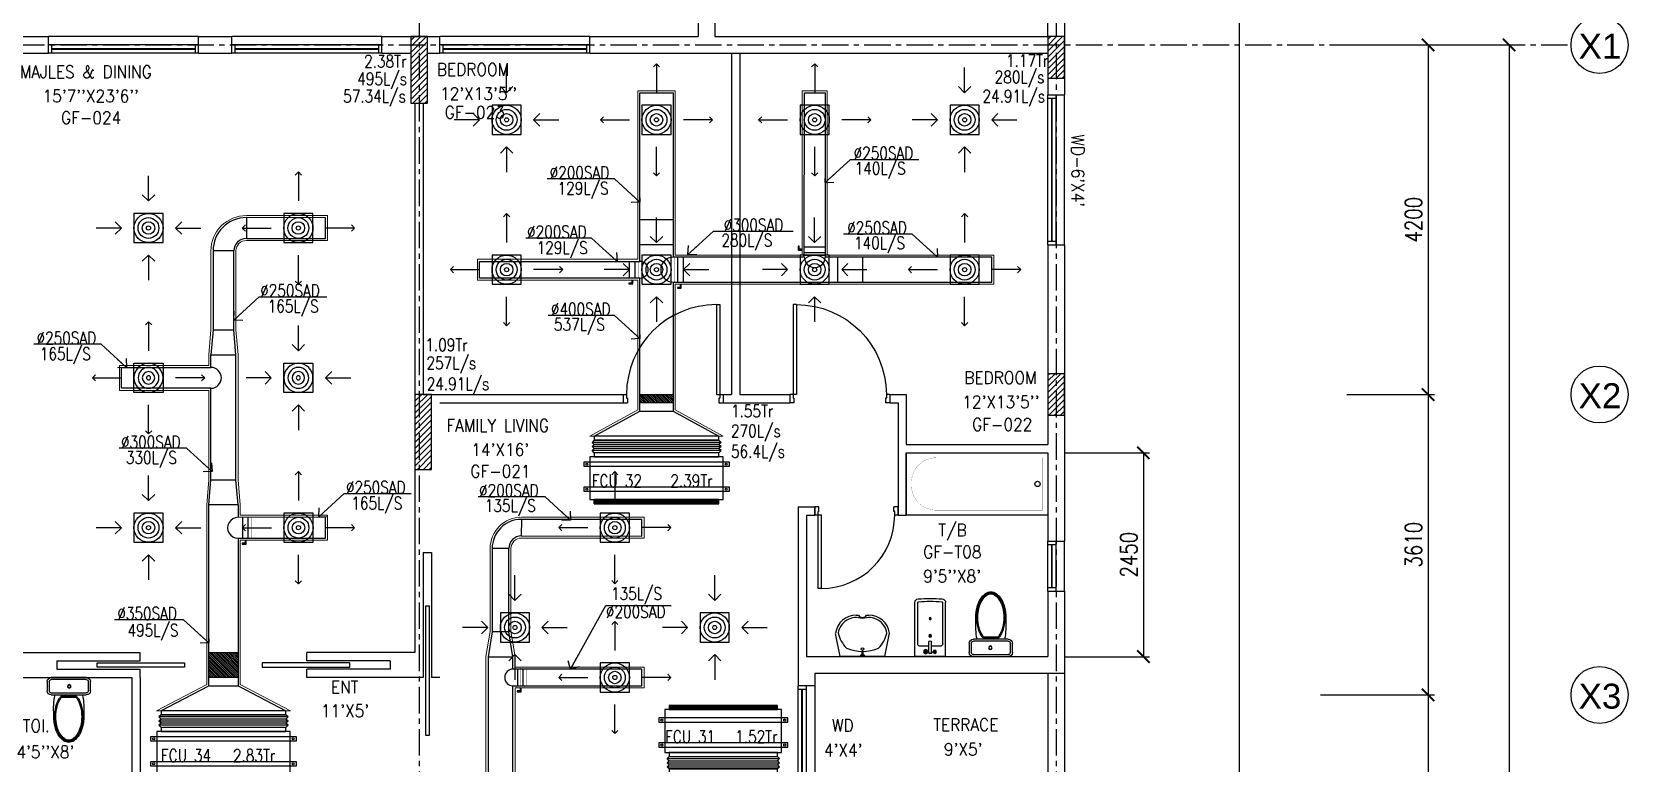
# Model space of a CAD drawing. Header units: millimetres. Extents: x -1288794 to 2153086, y -2701644 to -1335282.
# Drawn here: x 981063 to 1000229, y -1482598 to -1473812 of the extents above; entities that cross this region are included whole.
import ezdxf
from ezdxf.enums import TextEntityAlignment as Align

# ---------------------------------------------------------------- set-up
doc = ezdxf.new("R2010")
doc.units = ezdxf.units.MM
doc.header["$LTSCALE"] = 100
doc.header["$PDMODE"] = 34
doc.linetypes.add('CENTER', pattern=[50.8, 31.75, -6.35, 6.35, -6.35])
for name, color, linetype in [('A-ANNO-DIMS', 1, 'Continuous'), ('A-ANNO-SYMB', 33, 'Continuous'), ('A-ANNO-TEXT', 8, 'Continuous'), ('A-AREA', 8, 'CENTER'), ('A-DOOR', 4, 'Continuous'), ('A-FLOR-PFIX', 8, 'Continuous'), ('A-FLOR-SPCL', 8, 'Continuous'), ('A-GLAZ', 5, 'Continuous'), ('A-GRID', 253, 'CENTER'), ('A-WALL-FULL', 8, 'Continuous'), ('AC- VD', 5, 'Continuous'), ('AC-FD', 1, 'Continuous'), ('AC-HLTEXT', 100, 'Continuous'), ('AC-SAD', 3, 'Continuous'), ('AC-SAD TEXT', 3, 'Continuous'), ('FCU-AC', 160, 'Continuous'), ('L1-E014-C22-VAC (08-08-2010)$0$ETA-AC-DAMPER', 4, 'Continuous'), ('RCD RIGHT', 1, 'Continuous'), ('S-COL- HACT.', 9, 'Continuous'), ('S-COL.', 8, 'Continuous'), ('SCD  RIGHT', 3, 'Continuous')]:
    doc.layers.add(name, color=color, linetype=linetype)
doc.layers.add('INSULATION', color=1, linetype='Continuous', lineweight=5)
doc.styles.add('ROMANS', font='romans.shx', dxfattribs={"width": 0.8})
doc.styles.add('SANSSERIF', font='sas_____.pfb')
doc.styles.add('SIMPLEX', font='simplex.shx', dxfattribs={"width": 0.8})
doc.dimstyles.new('100 of DIM2', dxfattribs={"dimscale": 0, "dimtxt": 200, "dimasz": 150, "dimexe": 75, "dimexo": 200, "dimgap": 75, "dimtad": 1, "dimdec": 0, "dimrnd": 5, "dimzin": 0, "dimdsep": 46, "dimtxsty": 'ROMANS', "dimblk": 'ARCHTICK', "dimcen": 100, "dimclrd": 94, "dimclre": 94, "dimclrt": 2, "dimadec": 0, "dimazin": 0, "dimtfac": 1, "dimtdec": 0, "dimtofl": 0, "dimtmove": 2, "dimatfit": 3, "dimldrblk": 'OPEN90', "dimfxl": 75, "dimtolj": 1, "dimtzin": 0, "dimarcsym": 0})
pattern_1 = [(45, (2089817.725, -1109556.65), (-35.355339, 35.355339), [])]

# ---------------------------------------------------------------- blocks, each defined once
blk = doc.blocks.new('D-120-R1')
for p, q in [((-80, 1180), (-40, 1180)), ((-80, 1180), (-80, 100)), ((-40, 1180), (-40, 55)), ((-1200, 100), (-1160, 100)), ((-1200, 100), (-1200, 0)), ((-1160, 100), (-1160, 55)), ((-1160, 55), (-1150, 55)), ((-1150, 55), (-1150, 0)), ((-80, 100), (0, 100)), ((-50, 55), (-40, 55)), ((-50, 55), (-50, 0)), ((-50, 0), (0, 0)), ((0, 100), (0, 0)), ((-1200, 0), (-1150, 0))]:
    blk.add_line(p, q)
at = {"linetype": 'Continuous'}
blk.add_arc((-80, 100), 1080, 90, 180, dxfattribs=at)
blk = doc.blocks.new('W-180')
for p, q in [((1800, 100), (0, 100)), ((1800, 0), (0, 0)), ((40, 0), (40, 100)), ((1760, 100), (1760, 0))]:
    blk.add_line(p, q)
at = {"linetype": 'Continuous'}
for p, q in [((1760, 53), (40, 53)), ((1760, 47), (40, 47))]:
    blk.add_line(p, q, dxfattribs=at)
blk = doc.blocks.new('WC-1')
for p, q in [((-210, 0), (210, 0)), ((-260, -160), (-260, -50)), ((-235, -160), (-235, -50)), ((-210, -25), (210, -25)), ((210, -185), (-210, -185)), ((235, -50), (235, -160)), ((260, -50), (260, -160)), ((210, -210), (-210, -210)), ((91, -223), (-91, -223)), ((86, -235), (-86, -235))]:
    blk.add_line(p, q)
for radius in [22.1, 17.1]:
    blk.add_circle((-6, -107), radius)
for centre, radius, start, end in [((-210, -50), 50, 90, 180), ((-210, -160), 50, 180, 270), ((-210, -50), 25, 90, 180), ((-210, -160), 25, 180, 270), ((210, -50), 50, 360, 90), ((210, -50), 25, 360, 90), ((210, -160), 25, 270, 360), ((210, -160), 50, 270, 360), ((722, -383), 904, 168.9529, 184.0632), ((352, -470), 520, 166.4766, 180), ((352, -470), 507, 166.4766, 180), ((178, -428), 341, 149.8586, 166.4766), ((178, -428), 328, 149.8586, 166.4766), ((69, -365), 214, 138.4152, 149.8586), ((69, -365), 201, 139.9943, 149.8586), ((-69, -365), 201, 30.1414, 40.0057), ((-69, -365), 214, 30.1414, 41.5848), ((-178, -428), 328, 13.5234, 30.1414), ((-178, -428), 341, 13.5234, 30.1414), ((-352, -470), 507, 360, 13.5234), ((-352, -470), 520, 360, 13.5234), ((352, -470), 532, 177.5541, 180), ((352, -470), 532, 180, 193.5234), ((352, -470), 520, 180, 193.5234), ((352, -470), 507, 180, 193.5234), ((-352, -470), 507, 346.4766, 360), ((-352, -470), 520, 346.4766, 360), ((-352, -470), 532, 346.4766, 360), ((-352, -470), 532, 360, 2.4459), ((178, -512), 353, 193.5234, 210.1414), ((178, -512), 341, 193.5234, 210.1414), ((178, -512), 328, 193.5234, 210.1414), ((69, -575), 226, 210.1414, 234.4972), ((69, -575), 214, 210.1414, 234.4972), ((69, -575), 201, 210.1414, 234.4972), ((0, -672), 108, 234.4972, 270), ((0, -672), 95.9, 234.4972, 270), ((0, -672), 83.4, 234.4972, 270), ((0, -672), 83.4, 270, 305.5028), ((0, -672), 95.9, 270, 305.5028), ((0, -672), 108, 270, 305.5028), ((-69, -575), 201, 305.5028, 329.8586), ((-69, -575), 214, 305.5028, 329.8586), ((-69, -575), 226, 305.5028, 329.8586), ((-178, -512), 328, 329.8586, 346.4766), ((-178, -512), 341, 329.8586, 346.4766), ((-178, -512), 353, 329.8586, 346.4766)]:
    blk.add_arc(centre, radius, start, end)
at = {"linetype": 'Continuous', "ltscale": 50}
blk.add_arc((-722, -383), 904, 355.9368, 11.0471, dxfattribs=at)
blk = doc.blocks.new('W-120')
for p, q in [((1200, 100), (0, 100)), ((1200, 0), (0, 0)), ((40, 0), (40, 100)), ((1160, 100), (1160, 0))]:
    blk.add_line(p, q)
at = {"linetype": 'Continuous'}
for p, q in [((1160, 53), (40, 53)), ((1160, 47), (40, 47))]:
    blk.add_line(p, q, dxfattribs=at)
blk = doc.blocks.new('BIDET-1')
for p, q in [((175, 0), (-175, 0)), ((-185, -10), (-185, -649)), ((-150, -155), (-150, -649)), ((-15, -125), (-120, -125)), ((-39, -59), (-69, -59)), ((-54, -44), (-54, -74)), ((-15, -54), (-15, -174)), ((15, -54), (15, -174)), ((120, -125), (15, -125)), ((39, -59), (69, -59)), ((54, -44), (54, -74)), ((150, -155), (150, -649)), ((185, -10), (185, -649)), ((12, -250), (-12, -250)), ((-9, -259), (9, -241)), ((-9, -241), (9, -259)), ((0, -238), (0, -262))]:
    blk.add_line(p, q)
for centre, radius in [((-54, -59), 25), ((-54, -59), 20), ((-54, -59), 15.2), ((-54, -59), 10.2), ((54, -59), 20), ((54, -59), 15.2), ((54, -59), 10.2), ((0, -250), 17.5), ((0, -250), 12.5), ((0, -457), 12.5), ((0, -457), 10)]:
    blk.add_circle(centre, radius)
for centre, radius, start, end in [((-175, -10), 10, 90, 180), ((175, -10), 10, 0, 90), ((-120, -155), 30, 90, 180), ((0, -54), 20, 318.5904, 221.4096), ((0, -54), 15, 0, 180), ((0, -174), 15, 180, 0), ((120, -155), 30, 0, 90), ((-140, -649), 45, 180, 265.2062), ((-140, -649), 10, 180, 265.2062), ((0, 1020), 1720, 265.2062, 274.7938), ((0, 1020), 1685, 265.2062, 274.7938), ((140, -649), 10, 274.7938, 0), ((140, -649), 45, 274.7938, 0)]:
    blk.add_arc(centre, radius, start, end)
blk = doc.blocks.new('W-60')
for p, q in [((600, 100), (0, 100)), ((600, 0), (0, 0)), ((40, 0), (40, 100)), ((560, 100), (560, 0))]:
    blk.add_line(p, q)
at = {"linetype": 'Continuous'}
for p, q in [((560, 53), (40, 53)), ((560, 47), (40, 47))]:
    blk.add_line(p, q, dxfattribs=at)
blk = doc.blocks.new('LAV-4')
for p, q in [((-266, 0), (-322, -283)), ((-266, 0), (268, 0)), ((268, 0), (324, -280)), ((-48, -500), (-75, -500)), ((75, -500), (50, -500))]:
    blk.add_line(p, q)
for points in [[(-25, 0), (-25, -18), (25, -18), (25, 0)], [(-9, -20), (-9, -57), (8, -57), (8, -20)]]:
    blk.add_lwpolyline(points, close=True)
blk.add_circle((0, -91), 15.4)
for centre, radius, start, end in [((74, -366), 375, 135.3333, 167.1432), ((0, -539), 477, 66.1261, 113.874), ((-74, -366), 375, 12.5199, 44.6667), ((-75, -250), 250, 187.6784, 270), ((-75, -250), 220, 188.5814, 289.9523), ((75, -250), 220, 250.0878, 350.8515), ((75, -250), 250, 270, 353.0121), ((1, -527), 55.9, 28.7827, 151.2173), ((50, -499), 0, 238.1883, 0)]:
    blk.add_arc(centre, radius, start, end)
blk = doc.blocks.new('D-100-R1')
for p, q in [((-80, 980), (-80, 100)), ((-80, 980), (-40, 980)), ((-40, 980), (-40, 55)), ((-1000, 100), (-1000, 0)), ((-1000, 100), (-960, 100)), ((-960, 100), (-960, 55)), ((-960, 55), (-950, 55)), ((-950, 55), (-950, 0)), ((-80, 100), (0, 100)), ((-50, 55), (-50, 0)), ((-50, 55), (-40, 55)), ((-50, 0), (0, 0)), ((0, 100), (0, 0)), ((-1000, 0), (-950, 0))]:
    blk.add_line(p, q)
at = {"linetype": 'Continuous'}
blk.add_arc((-80, 100), 880, 90, 180, dxfattribs=at)
blk = doc.blocks.new('BT-2')
blk.add_lwpolyline([(0, 750), (1700, 750), (1700, 0), (0, 0)], close=True)
at = {"const_width": 2}
blk.add_lwpolyline([(60, 690), (1340, 690, -0.414214), (1640, 390), (1640, 360, -0.414214), (1340, 60), (60, 60)], format="xyb", close=True, dxfattribs=at)
blk.add_circle((125, 375), 31.9)
blk = doc.blocks.new('_ArchTick')
at = {"color": 0, "linetype": 'ByBlock', "const_width": 0.15}
blk.add_lwpolyline([(-0.5, -0.5), (0.5, 0.5)], dxfattribs=at)
blk = doc.blocks.new('*D569')
at = {"layer": 'A-ANNO-DIMS', "color": 94, "lineweight": -2, "ltscale": 3, "transparency": 16777216}
for p, q in [((996646, -1473969), (998876, -1473969)), ((998801, -1473969), (998801, -1509169)), ((996646, -1509169), (998876, -1509169))]:
    blk.add_line(p, q, dxfattribs=at)
at = {"layer": 'Defpoints', "color": 0, "ltscale": 3, "transparency": 16777216}
for p in [(996446, -1473969), (996446, -1509169), (998801, -1509169)]:
    blk.add_point(p, dxfattribs=at)
at = {"layer": 'A-ANNO-DIMS', "color": 94, "lineweight": -2, "ltscale": 3, "transparency": 16777216, "xscale": 150, "yscale": 150, "zscale": 150}
for p, rotation in [((998801, -1473969), 90), ((998801, -1509169), 270)]:
    blk.add_blockref('_ArchTick', p, dxfattribs=dict(at, rotation=rotation))
at = {"layer": 'A-ANNO-DIMS', "color": 2, "ltscale": 3, "transparency": 16777216, "insert": (998626, -1491569), "char_height": 200, "attachment_point": 5, "rotation": 90, "style": 'ROMANS'}
blk.add_mtext('\\A1;35200', dxfattribs=at)
blk = doc.blocks.new('_Open90')
at = {"color": 0, "linetype": 'ByBlock', "lineweight": -2}
for p, q in [((0, 0), (-1, 0)), ((-0.5, 0.5), (0, 0)), ((0, 0), (-0.5, -0.5))]:
    blk.add_line(p, q, dxfattribs=at)
blk = doc.blocks.new('*D570')
at = {"layer": 'A-ANNO-DIMS', "color": 94, "lineweight": -2, "ltscale": 3, "transparency": 16777216}
for p, q in [((996851, -1473969), (997903, -1473969)), ((997828, -1473969), (997828, -1478169)), ((996851, -1478169), (997903, -1478169))]:
    blk.add_line(p, q, dxfattribs=at)
at = {"layer": 'Defpoints', "color": 0, "ltscale": 3, "transparency": 16777216}
for p in [(996651, -1473969), (996651, -1478169), (997828, -1478169)]:
    blk.add_point(p, dxfattribs=at)
at = {"layer": 'A-ANNO-DIMS', "color": 94, "lineweight": -2, "ltscale": 3, "transparency": 16777216, "xscale": 150, "yscale": 150, "zscale": 150}
for p, rotation in [((997828, -1473969), 90), ((997828, -1478169), 270)]:
    blk.add_blockref('_ArchTick', p, dxfattribs=dict(at, rotation=rotation))
at = {"layer": 'A-ANNO-DIMS', "color": 2, "ltscale": 3, "transparency": 16777216, "insert": (997653, -1476069), "char_height": 200, "attachment_point": 5, "rotation": 90, "style": 'ROMANS'}
blk.add_mtext('\\A1;4200', dxfattribs=at)
blk = doc.blocks.new('*D571')
at = {"layer": 'A-ANNO-DIMS', "color": 94, "lineweight": -2, "ltscale": 3, "transparency": 16777216}
for p, q in [((996851, -1478169), (997903, -1478169)), ((997828, -1478169), (997828, -1481779)), ((996537, -1481779), (997903, -1481779))]:
    blk.add_line(p, q, dxfattribs=at)
at = {"layer": 'Defpoints', "color": 0, "ltscale": 3, "transparency": 16777216}
for p in [(996651, -1478169), (996337, -1481779), (997828, -1481779)]:
    blk.add_point(p, dxfattribs=at)
at = {"layer": 'A-ANNO-DIMS', "color": 94, "lineweight": -2, "ltscale": 3, "transparency": 16777216, "xscale": 150, "yscale": 150, "zscale": 150}
for p, rotation in [((997828, -1478169), 90), ((997828, -1481779), 270)]:
    blk.add_blockref('_ArchTick', p, dxfattribs=dict(at, rotation=rotation))
at = {"layer": 'A-ANNO-DIMS', "color": 2, "ltscale": 3, "transparency": 16777216, "insert": (997653, -1479974), "char_height": 200, "attachment_point": 5, "rotation": 90, "style": 'ROMANS'}
blk.add_mtext('\\A1;3610', dxfattribs=at)
blk = doc.blocks.new('*D572')
at = {"layer": 'A-ANNO-DIMS', "color": 94, "lineweight": -2, "ltscale": 3, "transparency": 16777216}
for p, q in [((996537, -1481779), (997903, -1481779)), ((997828, -1481779), (997828, -1487769)), ((996537, -1487769), (997903, -1487769))]:
    blk.add_line(p, q, dxfattribs=at)
at = {"layer": 'Defpoints', "color": 0, "ltscale": 3, "transparency": 16777216}
for p in [(996337, -1481779), (996337, -1487769), (997828, -1487769)]:
    blk.add_point(p, dxfattribs=at)
at = {"layer": 'A-ANNO-DIMS', "color": 94, "lineweight": -2, "ltscale": 3, "transparency": 16777216, "xscale": 150, "yscale": 150, "zscale": 150}
for p, rotation in [((997828, -1481779), 90), ((997828, -1487769), 270)]:
    blk.add_blockref('_ArchTick', p, dxfattribs=dict(at, rotation=rotation))
at = {"layer": 'A-ANNO-DIMS', "color": 2, "ltscale": 3, "transparency": 16777216, "insert": (997653, -1484774), "char_height": 200, "attachment_point": 5, "rotation": 90, "style": 'ROMANS'}
blk.add_mtext('\\A1;5990', dxfattribs=at)
blk = doc.blocks.new('*D599')
at = {"layer": 'AC-HLTEXT', "color": 94, "lineweight": -2, "transparency": 16777216}
for p, q in [((993463, -1478869), (994484, -1478869)), ((994409, -1478869), (994409, -1481319)), ((993463, -1481319), (994484, -1481319))]:
    blk.add_line(p, q, dxfattribs=at)
at = {"layer": 'Defpoints', "color": 0, "transparency": 16777216}
for p in [(993263, -1478869), (993263, -1481319), (994409, -1481319)]:
    blk.add_point(p, dxfattribs=at)
at = {"layer": 'AC-HLTEXT', "color": 94, "lineweight": -2, "transparency": 16777216, "xscale": 150, "yscale": 150, "zscale": 150}
for p, rotation in [((994409, -1478869), 90), ((994409, -1481319), 270)]:
    blk.add_blockref('_ArchTick', p, dxfattribs=dict(at, rotation=rotation))
at = {"layer": 'AC-HLTEXT', "color": 2, "transparency": 16777216, "insert": (994234, -1480094), "char_height": 200, "attachment_point": 5, "rotation": 90, "style": 'ROMANS'}
blk.add_mtext('\\A1;2450', dxfattribs=at)
blk = doc.blocks.new('fcu 2.5 tr')
h = blk.add_hatch()
h.set_pattern_fill('NET', color=3)
h.paths.add_polyline_path([(83172, -1587743), (81672, -1587743), (81672, -1587793), (83172, -1587793)])
at = {"layer": 'FCU-AC', "color": 1}
for p, q in [((83172, -1586980), (81672, -1586980)), ((81672, -1586980), (81672, -1587030)), ((83172, -1587030), (83172, -1586980)), ((81672, -1587030), (83172, -1587030)), ((83172, -1587180), (81672, -1587180)), ((81672, -1587180), (81672, -1587230)), ((83172, -1587230), (83172, -1587180)), ((81672, -1587230), (83172, -1587230))]:
    blk.add_line(p, q, dxfattribs=at)
at = {"layer": 'FCU-AC'}
for p, q in [((81672, -1587030), (81647, -1587055)), ((83197, -1587055), (81647, -1587055)), ((81672, -1587080), (81647, -1587055)), ((81672, -1587080), (81647, -1587105)), ((83197, -1587105), (81647, -1587105)), ((81672, -1587130), (81647, -1587105)), ((81672, -1587130), (81647, -1587155)), ((83197, -1587155), (81647, -1587155)), ((81672, -1587180), (81647, -1587155)), ((83172, -1587030), (81672, -1587030)), ((83172, -1587080), (81672, -1587080)), ((83172, -1587080), (81672, -1587080)), ((83172, -1587130), (81672, -1587130)), ((83172, -1587130), (81672, -1587130)), ((83197, -1587055), (83172, -1587030)), ((83197, -1587055), (83172, -1587080)), ((83197, -1587105), (83172, -1587080)), ((83197, -1587105), (83172, -1587130)), ((83197, -1587155), (83172, -1587130)), ((83197, -1587155), (83172, -1587180))]:
    blk.add_line(p, q, dxfattribs=at)
at = {"layer": 'FCU-AC', "color": 6}
for points in [[(81547, -1587343), (83297, -1587343), (83297, -1587293), (81547, -1587293)], [(81547, -1587643), (83297, -1587643), (83297, -1587593), (81547, -1587593)]]:
    blk.add_lwpolyline(points, close=True, dxfattribs=at)
at = {"layer": 'FCU-AC'}
blk.add_lwpolyline([(81622, -1587743), (83222, -1587743), (83222, -1587230), (81622, -1587230)], close=True, dxfattribs=at)
at = {"layer": 'FCU-AC', "color": 3}
blk.add_lwpolyline([(81672, -1587793), (83172, -1587793), (83172, -1587743), (81672, -1587743)], close=True, dxfattribs=at)
at = {"layer": 'FCU-AC', "color": 6}
for centre in [(81584, -1587318), (83259, -1587318), (81584, -1587618), (83259, -1587618)]:
    blk.add_circle(centre, 12.5, dxfattribs=at)
blk = doc.blocks.new('fcu 2 tr')
h = blk.add_hatch()
h.set_pattern_fill('NET', color=3)
h.paths.add_polyline_path([(80954, -1588493), (79654, -1588493), (79654, -1588543), (80954, -1588543)])
at = {"layer": 'FCU-AC', "color": 1}
for p, q in [((80954, -1587730), (79654, -1587730)), ((79654, -1587730), (79654, -1587780)), ((80954, -1587780), (80954, -1587730)), ((79654, -1587780), (80954, -1587780)), ((80954, -1587930), (79654, -1587930)), ((79654, -1587930), (79654, -1587980)), ((80954, -1587980), (80954, -1587930)), ((79654, -1587980), (80954, -1587980))]:
    blk.add_line(p, q, dxfattribs=at)
at = {"layer": 'FCU-AC'}
for p, q in [((79654, -1587780), (79629, -1587805)), ((80979, -1587805), (79629, -1587805)), ((79654, -1587830), (79629, -1587805)), ((79654, -1587830), (79629, -1587855)), ((80979, -1587855), (79629, -1587855)), ((79654, -1587880), (79629, -1587855)), ((79654, -1587880), (79629, -1587905)), ((80979, -1587905), (79629, -1587905)), ((79654, -1587930), (79629, -1587905)), ((80954, -1587780), (79654, -1587780)), ((80954, -1587830), (79654, -1587830)), ((80954, -1587830), (79654, -1587830)), ((80954, -1587880), (79654, -1587880)), ((80954, -1587880), (79654, -1587880)), ((80954, -1587780), (80979, -1587805)), ((80954, -1587830), (80979, -1587805)), ((80954, -1587830), (80979, -1587855)), ((80954, -1587880), (80979, -1587855)), ((80954, -1587880), (80979, -1587905)), ((80954, -1587930), (80979, -1587905))]:
    blk.add_line(p, q, dxfattribs=at)
at = {"layer": 'FCU-AC', "color": 6}
for points in [[(79529, -1588093), (81079, -1588093), (81079, -1588043), (79529, -1588043)], [(79529, -1588393), (81079, -1588393), (81079, -1588343), (79529, -1588343)]]:
    blk.add_lwpolyline(points, close=True, dxfattribs=at)
at = {"layer": 'FCU-AC'}
blk.add_lwpolyline([(79604, -1588493), (81004, -1588493), (81004, -1587980), (79604, -1587980)], close=True, dxfattribs=at)
at = {"layer": 'FCU-AC', "color": 3}
blk.add_lwpolyline([(79654, -1588543), (80954, -1588543), (80954, -1588493), (79654, -1588493)], close=True, dxfattribs=at)
at = {"layer": 'FCU-AC', "color": 6}
for centre in [(79566, -1588068), (81041, -1588068), (79566, -1588368), (81041, -1588368)]:
    blk.add_circle(centre, 12.5, dxfattribs=at)
blk = doc.blocks.new('*U268')
at = {"layer": 'L1-E014-C22-VAC (08-08-2010)$0$ETA-AC-DAMPER', "color": 5}
for p, q in [((-33, 0), (-33, 250)), ((33, 0), (33, 250))]:
    blk.add_line(p, q, dxfattribs=at)
for points, const_width in [([(-91, 250), (91, 250)], 1.82), ([(0, 0), (0, 264)], 1.5), ([(-91, 0), (91, 0)], 1.82), ([(-48, 0), (-48, -20), (48, -20), (48, 0)], 1.5)]:
    blk.add_lwpolyline(points, dxfattribs=dict(at, const_width=const_width))
at = {"layer": 'L1-E014-C22-VAC (08-08-2010)$0$ETA-AC-DAMPER', "color": 5, "const_width": 1.82}
blk.add_lwpolyline([(75, 250), (75, 0), (-75, 0), (-75, 250)], close=True, dxfattribs=at)
at = {"layer": 'L1-E014-C22-VAC (08-08-2010)$0$ETA-AC-DAMPER', "color": 5}
blk.add_lwpolyline([(6, -20), (6, -62), (40, -62), (40, -72), (-6, -72), (-6, -20)], dxfattribs=at)
blk = doc.blocks.new('*U270')
at = {"layer": 'L1-E014-C22-VAC (08-08-2010)$0$ETA-AC-DAMPER', "color": 5}
for p, q in [((-33, 0), (-33, 200)), ((33, 0), (33, 200))]:
    blk.add_line(p, q, dxfattribs=at)
for points, const_width in [([(-91, 200), (91, 200)], 1.82), ([(0, 0), (0, 214)], 1.5), ([(-91, 0), (91, 0)], 1.82), ([(-48, 0), (-48, -20), (48, -20), (48, 0)], 1.5)]:
    blk.add_lwpolyline(points, dxfattribs=dict(at, const_width=const_width))
at = {"layer": 'L1-E014-C22-VAC (08-08-2010)$0$ETA-AC-DAMPER', "color": 5, "const_width": 1.82}
blk.add_lwpolyline([(75, 200), (75, 0), (-75, 0), (-75, 200)], close=True, dxfattribs=at)
at = {"layer": 'L1-E014-C22-VAC (08-08-2010)$0$ETA-AC-DAMPER', "color": 5}
blk.add_lwpolyline([(6, -20), (6, -62), (40, -62), (40, -72), (-6, -72), (-6, -20)], dxfattribs=at)
blk = doc.blocks.new('*U269')
at = {"layer": 'L1-E014-C22-VAC (08-08-2010)$0$ETA-AC-DAMPER', "color": 5}
for p, q in [((-33, 0), (-33, 200)), ((33, 0), (33, 200))]:
    blk.add_line(p, q, dxfattribs=at)
for points, const_width in [([(-91, 200), (91, 200)], 1.82), ([(0, 0), (0, 214)], 1.5), ([(-91, 0), (91, 0)], 1.82), ([(-48, 0), (-48, -20), (48, -20), (48, 0)], 1.5)]:
    blk.add_lwpolyline(points, dxfattribs=dict(at, const_width=const_width))
at = {"layer": 'L1-E014-C22-VAC (08-08-2010)$0$ETA-AC-DAMPER', "color": 5, "const_width": 1.82}
blk.add_lwpolyline([(75, 200), (75, 0), (-75, 0), (-75, 200)], close=True, dxfattribs=at)
at = {"layer": 'L1-E014-C22-VAC (08-08-2010)$0$ETA-AC-DAMPER', "color": 5}
blk.add_lwpolyline([(6, -20), (6, -62), (40, -62), (40, -72), (-6, -72), (-6, -20)], dxfattribs=at)
blk = doc.blocks.new('*U266')
at = {"layer": 'L1-E014-C22-VAC (08-08-2010)$0$ETA-AC-DAMPER', "color": 5}
for p, q in [((-33, 0), (-33, 300)), ((33, 0), (33, 300))]:
    blk.add_line(p, q, dxfattribs=at)
for points, const_width in [([(-91, 300), (91, 300)], 1.82), ([(0, 0), (0, 314)], 1.5), ([(-91, 0), (91, 0)], 1.82), ([(-48, 0), (-48, -20), (48, -20), (48, 0)], 1.5)]:
    blk.add_lwpolyline(points, dxfattribs=dict(at, const_width=const_width))
at = {"layer": 'L1-E014-C22-VAC (08-08-2010)$0$ETA-AC-DAMPER', "color": 5, "const_width": 1.82}
blk.add_lwpolyline([(75, 300), (75, 0), (-75, 0), (-75, 300)], close=True, dxfattribs=at)
at = {"layer": 'L1-E014-C22-VAC (08-08-2010)$0$ETA-AC-DAMPER', "color": 5}
blk.add_lwpolyline([(6, -20), (6, -62), (40, -62), (40, -72), (-6, -72), (-6, -20)], dxfattribs=at)
blk = doc.blocks.new('*U273')
at = {"layer": 'L1-E014-C22-VAC (08-08-2010)$0$ETA-AC-DAMPER', "color": 5}
for p, q in [((-33, 0), (-33, 250)), ((33, 0), (33, 250))]:
    blk.add_line(p, q, dxfattribs=at)
for points, const_width in [([(-91, 250), (91, 250)], 1.82), ([(0, 0), (0, 264)], 1.5), ([(-91, 0), (91, 0)], 1.82), ([(-48, 0), (-48, -20), (48, -20), (48, 0)], 1.5)]:
    blk.add_lwpolyline(points, dxfattribs=dict(at, const_width=const_width))
at = {"layer": 'L1-E014-C22-VAC (08-08-2010)$0$ETA-AC-DAMPER', "color": 5, "const_width": 1.82}
blk.add_lwpolyline([(75, 250), (75, 0), (-75, 0), (-75, 250)], close=True, dxfattribs=at)
at = {"layer": 'L1-E014-C22-VAC (08-08-2010)$0$ETA-AC-DAMPER', "color": 5}
blk.add_lwpolyline([(6, -20), (6, -62), (40, -62), (40, -72), (-6, -72), (-6, -20)], dxfattribs=at)
blk = doc.blocks.new('abcd')
at = {"layer": 'SCD  RIGHT'}
blk.add_lwpolyline([(558555, -1481705), (558905, -1481705), (558905, -1481355), (558555, -1481355)], close=True, dxfattribs=at)
for radius in [175, 125, 75, 25]:
    blk.add_circle((558730, -1481530), radius, dxfattribs=at)
for points in [[(558730, -1480856), (558730, -1481205)], [(558056, -1481530), (558405, -1481530)], [(559404, -1481530), (559055, -1481530)], [(558730, -1482204), (558730, -1481855)]]:
    blk.add_leader(points, dimstyle='100 of DIM2', override={"dimscale": 1, "dimasz": 75, "dimtad": 0, "dimclrd": 3, "dimfxl": 0.2}, dxfattribs=at)
blk = doc.blocks.new('cdcdcd')
at = {"layer": 'RCD RIGHT'}
blk.add_lwpolyline([(-175, -175), (175, -175), (175, 175), (-175, 175)], close=True, dxfattribs=at)
for radius in [175, 125, 75, 25]:
    blk.add_circle((0, 0), radius, dxfattribs=at)
for points in [[(0, 325), (0, 628)], [(-325, 0), (-628, 0)], [(325, 0), (628, 0)], [(0, -325), (0, -628)]]:
    blk.add_leader(points, dimstyle='100 of DIM2', override={"dimscale": 1, "dimtad": 0, "dimcen": 150, "dimclrd": 256, "dimclre": 256, "dimfxl": 0.2}, dxfattribs=at)

msp = doc.modelspace()

# ---------------------------------------------------------------- hatches: boundary and pattern name
at = {"layer": 'AC-FD', "linetype": 'ByBlock'}
h = msp.add_hatch(dxfattribs=at)
h.set_pattern_fill('ANSI31', color=256, scale=5, angle=90, style=0)
h.set_pattern_definition([(135, (-603061.397, -1540206.915), (-11.22532015, -11.22532015), [])])
h.paths.add_polyline_path([(988762.6, -1478266.9), (988762.6, -1478166.9), (988362.6, -1478166.9), (988362.6, -1478266.9)])
h = msp.add_hatch(dxfattribs=at)
h.set_pattern_fill('ANSI31', color=256, scale=5, angle=90, style=0)
h.set_pattern_definition([(135, (-608258.495, -1543485.617), (-11.22532015, -11.22532015), [])])
h.paths.add_polyline_path([(983537.3, -1481568.6), (983537.3, -1481268.6), (983187.3, -1481268.6), (983187.3, -1481568.6)])
at = {"layer": 'S-COL- HACT.', "linetype": 'Continuous', "ltscale": 3}
h = msp.add_hatch(dxfattribs=at)
h.set_pattern_fill('ANSI31', color=256, scale=400, style=0)
h.set_pattern_definition(pattern_1)
h.paths.add_polyline_path([(985612.5, -1473868.6), (985612.5, -1474668.6), (985812.5, -1474668.6), (985812.5, -1473868.6)])
h = msp.add_hatch(dxfattribs=at)
h.set_pattern_fill('ANSI31', color=256, scale=400, style=0)
h.set_pattern_definition(pattern_1)
h.paths.add_polyline_path([(993462.5, -1474368.6), (993462.5, -1473868.6), (993262.5, -1473868.6), (993262.5, -1474368.6)])
h = msp.add_hatch(dxfattribs=at)
h.set_pattern_fill('ANSI31', color=256, scale=400, style=0)
h.set_pattern_definition(pattern_1)
h.paths.add_polyline_path([(993262.5, -1477918.6), (993262.5, -1478418.6), (993462.5, -1478418.6), (993462.5, -1477918.6)])
h = msp.add_hatch(dxfattribs=at)
h.set_pattern_fill('ANSI31', color=256, scale=400, style=0)
h.set_pattern_definition(pattern_1)
h.paths.add_polyline_path([(985662.5, -1478168.6), (985662.5, -1479068.6), (985862.5, -1479068.6), (985862.5, -1478168.6)])

# ---------------------------------------------------------------- linework, layer by layer
at = {"layer": 'A-ANNO-SYMB', "ltscale": 3}
for centre in [(999887.1, -1473968.6), (999887.1, -1478168.6), (999887.1, -1481778.6)]:
    msp.add_circle(centre, 342.2, dxfattribs=at)
at = {"layer": 'A-AREA', "ltscale": 15}
msp.add_line((995562.5, -1512568.6), (995562.5, -1469568.6), dxfattribs=at)
at = {"layer": 'A-DOOR', "ltscale": 3}
for points in [[(985837.5, -1480711.1), (985787.5, -1480711.1), (985787.5, -1482261.1), (985837.5, -1482261.1), (985837.5, -1480711.1)], [(981846.5, -1481443.6), (981846.5, -1481393.6), (982896.5, -1481393.6), (982896.5, -1481443.6), (981846.5, -1481443.6)], [(984878.5, -1481443.6), (984878.5, -1481393.6), (983828.5, -1481393.6), (983828.5, -1481443.6), (984878.5, -1481443.6)]]:
    msp.add_lwpolyline(points, dxfattribs=at)
at = {"layer": 'A-FLOR-SPCL', "ltscale": 3}
for p, q in [((993262.5, -1481518.6), (993262.5, -1483018.6)), ((993462.5, -1481518.6), (993462.5, -1483018.6))]:
    msp.add_line(p, q, dxfattribs=at)
at = {"layer": 'A-GLAZ', "ltscale": 3}
for p, q in [((983062.5, -1473868.6), (981262.5, -1473868.6)), ((985262.5, -1473868.6), (983462.5, -1473868.6)), ((987762.5, -1473868.6), (985962.5, -1473868.6)), ((993462.5, -1476368.6), (993462.5, -1474568.6)), ((993462.5, -1480531.3), (993462.5, -1479931.3)), ((990462.5, -1481668.6), (990462.5, -1482868.6))]:
    msp.add_line(p, q, dxfattribs=at)
at = {"layer": 'A-GRID', "ltscale": 0.1}
for p, q in [((985712.5, -1466442.6), (985712.5, -1514577)), ((993362.5, -1466442.6), (993362.5, -1514577)), ((956005.3, -1473968.6), (999544.9, -1473968.6))]:
    msp.add_line(p, q, dxfattribs=at)
at = {"layer": 'A-WALL-FULL', "ltscale": 3}
for p, q in [((989062.5, -1471168.6), (989062.5, -1473868.6)), ((993462.5, -1471168.6), (993462.5, -1474068.6)), ((980662.5, -1473868.6), (981262.5, -1473868.6)), ((981262.5, -1474068.6), (981262.5, -1473868.6)), ((983062.5, -1473868.6), (983462.5, -1473868.6)), ((983062.5, -1474068.6), (983062.5, -1473868.6)), ((983462.5, -1474068.6), (983462.5, -1473868.6)), ((985262.5, -1473868.6), (985962.5, -1473868.6)), ((985262.5, -1474068.6), (985262.5, -1473868.6)), ((985962.5, -1474068.6), (985962.5, -1473868.6)), ((987762.5, -1473868.6), (989062.5, -1473868.6)), ((987762.5, -1474068.6), (987762.5, -1473868.6)), ((992112.5, -1473868.6), (993262.5, -1473868.6)), ((993462.5, -1473868.6), (993462.5, -1474568.6)), ((993462.5, -1473868.6), (993462.5, -1474568.6)), ((980862.5, -1474068.6), (981262.5, -1474068.6)), ((983062.5, -1474068.6), (983462.5, -1474068.6)), ((985262.5, -1474068.6), (985612.5, -1474068.6)), ((985812.5, -1474068.6), (985962.5, -1474068.6)), ((987762.5, -1474068.6), (989462.5, -1474068.6)), ((988062.5, -1474068.6), (989462.5, -1474068.6)), ((989062.5, -1474068.6), (993262.5, -1474068.6)), ((989362.5, -1474068.6), (990312.5, -1474068.6)), ((989362.5, -1474068.6), (993062.5, -1474068.6)), ((989362.5, -1474068.6), (993062.5, -1474068.6)), ((989462.5, -1474068.6), (989462.5, -1478168.6)), ((989562.5, -1474068.6), (989562.5, -1478168.6)), ((992112.5, -1474068.6), (993062.5, -1474068.6)), ((993262.5, -1474068.6), (993262.5, -1474568.6)), ((993262.5, -1474068.6), (993262.5, -1474568.6)), ((985662.5, -1474668.6), (985662.5, -1481268.6)), ((985762.5, -1474668.6), (985762.5, -1478168.6)), ((993262.5, -1474568.6), (993462.5, -1474568.6)), ((993262.5, -1474568.6), (993462.5, -1474568.6)), ((993262.5, -1476368.6), (993262.5, -1478768.6)), ((993262.5, -1476368.6), (993462.5, -1476368.6)), ((993462.5, -1476368.6), (993462.5, -1479931.3)), ((985762.5, -1478168.6), (988162.5, -1478168.6)), ((985962.5, -1478268.6), (988162.5, -1478268.6)), ((988162.5, -1478168.6), (988162.5, -1478268.6)), ((989362.5, -1478168.6), (989462.5, -1478168.6)), ((989362.5, -1478168.6), (989362.5, -1478268.6)), ((989362.5, -1478268.6), (990162.5, -1478268.6)), ((989562.5, -1478168.6), (990162.5, -1478168.6)), ((990162.5, -1478168.6), (990162.5, -1478268.6)), ((991362.5, -1478168.6), (991562.5, -1478168.6)), ((991362.5, -1478168.6), (991362.5, -1478268.6)), ((991362.5, -1478268.6), (991462.5, -1478268.6)), ((991462.5, -1478268.6), (991462.5, -1479618.6)), ((991562.5, -1478168.6), (991562.5, -1478768.6)), ((991562.5, -1478768.6), (993262.5, -1478768.6)), ((991562.5, -1478868.6), (993262.5, -1478868.6)), ((991562.5, -1478868.6), (991562.5, -1479618.6)), ((993262.5, -1478868.6), (993262.5, -1479931.3)), ((990262.5, -1479518.6), (990462.5, -1479518.6)), ((990262.5, -1479518.6), (990262.5, -1481668.6)), ((990362.5, -1479618.6), (990462.5, -1479618.6)), ((990362.5, -1479618.6), (990362.5, -1481318.6)), ((990462.5, -1479518.6), (990462.5, -1479618.6)), ((991462.5, -1479618.6), (991562.5, -1479618.6)), ((993262.5, -1479931.3), (993462.5, -1479931.3)), ((985762.5, -1480068.6), (985762.5, -1481568.6)), ((985762.5, -1480068.6), (985862.5, -1480068.6)), ((985862.5, -1480068.6), (985862.5, -1481568.6)), ((993262.5, -1480531.3), (993262.5, -1481318.6)), ((993262.5, -1480531.3), (993462.5, -1480531.3)), ((993462.5, -1480531.3), (993462.5, -1481518.6)), ((980862.5, -1481268.6), (982362.5, -1481268.6)), ((981362.5, -1481368.6), (982362.5, -1481368.6)), ((981362.5, -1481368.6), (981362.5, -1481468.6)), ((982362.5, -1481368.6), (982362.5, -1481268.6)), ((985662.5, -1481268.6), (984362.5, -1481268.6)), ((984362.5, -1481368.6), (984362.5, -1481268.6)), ((985362.5, -1481368.6), (984362.5, -1481368.6)), ((985362.5, -1481368.6), (985362.5, -1481468.6)), ((990362.5, -1481318.6), (993262.5, -1481318.6)), ((980862.5, -1481568.6), (982262.5, -1481568.6)), ((981362.5, -1481468.6), (982362.5, -1481468.6)), ((982262.5, -1481568.6), (982262.5, -1484086.6)), ((982362.5, -1481568.6), (982362.5, -1481468.6)), ((982362.5, -1481568.6), (982362.5, -1483118.6)), ((985362.5, -1481468.6), (984362.5, -1481468.6)), ((984362.5, -1481568.6), (984362.5, -1481468.6)), ((985662.5, -1481568.6), (984362.5, -1481568.6)), ((985762.5, -1481568.6), (985662.5, -1481568.6)), ((985962.5, -1481568.6), (985862.5, -1481568.6)), ((990462.5, -1481518.6), (993462.5, -1481518.6)), ((990462.5, -1481518.6), (990462.5, -1481668.6)), ((990462.5, -1481668.6), (990262.5, -1481668.6))]:
    msp.add_line(p, q, dxfattribs=at)
at = {"layer": 'A-WALL-FULL', "linetype": 'Continuous', "ltscale": 3}
for p, q in [((985612.5, -1474068.6), (985612.5, -1474668.6)), ((985812.5, -1474668.6), (985812.5, -1474068.6)), ((985612.5, -1474668.6), (985812.5, -1474668.6))]:
    msp.add_line(p, q, dxfattribs=at)
at = {"layer": 'A-WALL-FULL', "ltscale": 3}
msp.add_lwpolyline([(989262.5, -1471368.6), (989262.5, -1473868.6), (993262.5, -1473868.6), (993262.5, -1473868.6), (993262.5, -1471368.6)], dxfattribs=at)
at = {"layer": 'AC-FD', "linetype": 'ByBlock'}
for points in [[(988362.6, -1478266.9), (988362.6, -1478166.9), (988762.6, -1478166.9), (988762.6, -1478266.9)], [(983187.3, -1481568.6), (983187.3, -1481268.6), (983537.3, -1481268.6), (983537.3, -1481568.6)]]:
    msp.add_lwpolyline(points, close=True, dxfattribs=at)
at = {"layer": 'AC-SAD'}
for p, q in [((988362.8, -1476569), (988363, -1474543.6)), ((988363, -1474543.6), (988763, -1474543.7)), ((988763, -1474543.7), (988762.8, -1476519.1)), ((990337.6, -1476519.1), (990338, -1474543.6)), ((990338, -1474543.6), (990588, -1474543.7)), ((990588, -1474543.7), (990587.6, -1476519.1)), ((983637.4, -1476043.7), (983637.3, -1476293.7)), ((984587.3, -1476044.1), (983637.4, -1476043.7)), ((984587.2, -1476294.1), (984587.3, -1476044.1)), ((988762.7, -1476069), (988362.8, -1476069)), ((983637.3, -1476293.7), (984587.2, -1476294.1)), ((988762.7, -1476369), (988362.8, -1476369)), ((983487.3, -1476443.7), (983237.3, -1476443.7)), ((983237.3, -1476443.7), (983237.3, -1477393.7)), ((983487.3, -1477393.7), (983487.3, -1476443.7)), ((986437.5, -1476769), (986437.5, -1476569)), ((986437.5, -1476569), (988362.7, -1476569)), ((988762.8, -1476494.1), (988762.7, -1476494.1)), ((990337.6, -1476519.1), (988762.7, -1476519.1)), ((992587.5, -1476519.1), (990587.6, -1476519.1)), ((990612.6, -1476519.1), (990612.6, -1476519.1)), ((990737.6, -1476519.1), (990737.6, -1476819.1)), ((991037.6, -1476519.1), (991037.6, -1476819.1)), ((992587.5, -1476819.1), (992587.5, -1476519.1)), ((988362.7, -1476769), (986437.5, -1476769)), ((988362.6, -1478368.6), (988362.7, -1476769)), ((988362.7, -1476794), (988362.7, -1476794)), ((988762.7, -1476819.1), (988762.6, -1478368.6)), ((988762.7, -1476819.1), (992587.5, -1476819.1)), ((983237.3, -1477393.7), (983212.2, -1477693.7)), ((983237.3, -1477393.7), (983487.3, -1477393.7)), ((983512.3, -1477693.7), (983487.3, -1477393.7)), ((983212.2, -1477693.7), (983512.3, -1477693.7)), ((983212.3, -1477843.7), (983212.3, -1477693.7)), ((983512.3, -1479194.4), (983512.3, -1477693.7)), ((982138, -1477844.1), (983212.2, -1477843.7)), ((982138.1, -1478094.1), (982138, -1477844.1)), ((983212.3, -1478093.7), (982138.1, -1478094.1)), ((983212.3, -1479194.4), (983212.3, -1478093.7)), ((983212.3, -1478118.7), (983212.3, -1478118.7)), ((987812.6, -1478668.6), (988362.6, -1478368.6)), ((988362.6, -1478368.6), (988762.6, -1478368.6)), ((988762.6, -1478368.6), (989312.6, -1478668.6)), ((983187.3, -1479494.4), (983212.3, -1479194.4)), ((983212.3, -1479194.4), (983512.3, -1479194.4)), ((983537.3, -1479494.4), (983512.3, -1479194.4)), ((983537.3, -1479494.4), (983187.3, -1479494.4)), ((983187.3, -1481668.6), (983187.3, -1479494.4)), ((983537.3, -1479494.4), (983537.3, -1479644.4)), ((984588.1, -1479644.8), (983537.3, -1479644.4)), ((984588, -1479894.8), (984588.1, -1479644.8)), ((986939.5, -1479668.9), (986939.4, -1479868.9)), ((988387.5, -1479669.1), (986939.5, -1479668.9)), ((988387.5, -1479869.1), (988387.5, -1479669.1)), ((983537.2, -1479919.4), (983537.3, -1479919.4)), ((983537.3, -1479894.4), (984588, -1479894.8)), ((983537.3, -1479894.4), (983537.3, -1481668.6)), ((986789.4, -1480018.9), (986589.4, -1480018.9)), ((986589.4, -1480018.9), (986589.4, -1481019)), ((986789.4, -1481019), (986789.4, -1480018.9)), ((986939.4, -1479868.9), (988387.5, -1479869.1)), ((986589.4, -1481019), (986539.3, -1481319)), ((986789.4, -1481019), (986589.4, -1481019)), ((986839.3, -1481319), (986789.4, -1481019)), ((986539.3, -1481319), (986539.1, -1484843.6)), ((986539.3, -1481319), (986839.3, -1481319)), ((986839.3, -1481469), (986839.3, -1481319)), ((988387.5, -1481469.1), (986839.3, -1481469)), ((988387.5, -1481669.1), (988387.5, -1481469.1)), ((982612.3, -1481968.6), (983187.3, -1481668.6)), ((983187.3, -1481668.6), (983537.3, -1481668.6)), ((983537.3, -1481668.6), (984112.3, -1481968.6)), ((986839.1, -1484843.7), (986839.3, -1481669)), ((986839.3, -1481669), (988387.5, -1481669.1))]:
    msp.add_line(p, q, dxfattribs=at)
for centre, radius, start, end in [((983637.3, -1476443.7), 400, 89.98054, 180), ((983637.3, -1476443.7), 150, 89.98054, 180), ((988362.7, -1476669), 100, 269.99999, 89.99999), ((988762.7, -1476669), 150, 89.99999, 269.99999), ((990462.6, -1476519.1), 125, 179.9888, 359.9888), ((983212.2, -1477968.7), 125, 270.01947, 90.01947), ((983537.3, -1479769.4), 125, 89.98056, 269.98056), ((986939.4, -1480018.9), 350, 89.99573, 179.99573), ((986939.4, -1480018.9), 150, 89.99573, 179.99573), ((986839.3, -1481569), 100, 89.99918, 269.99918)]:
    msp.add_arc(centre, radius, start, end, dxfattribs=at)
at = {"layer": 'INSULATION'}
for p, q in [((988337.8, -1476544), (988338, -1474518.6)), ((988338, -1474518.6), (988788, -1474518.7)), ((988788, -1474518.7), (988787.8, -1476494.1)), ((990312.6, -1476494.1), (990313, -1474518.6)), ((990313, -1474518.6), (990613, -1474518.7)), ((990613, -1474518.7), (990612.6, -1476494.1)), ((983637.4, -1476018.7), (984612.3, -1476019.1)), ((984612.3, -1476019.1), (984612.2, -1476319.1)), ((984612.2, -1476319.1), (983637.3, -1476318.7)), ((983212.3, -1477392.6), (983212.3, -1476443.7)), ((983512.3, -1476443.7), (983512.3, -1477392.6)), ((986412.5, -1476794), (986412.5, -1476544)), ((986412.5, -1476544), (988337.8, -1476544)), ((990312.6, -1476494.1), (988787.8, -1476494.1)), ((992612.5, -1476494.1), (990612.6, -1476494.1)), ((992612.5, -1476844.1), (992612.5, -1476494.1)), ((988337.7, -1476794), (986412.5, -1476794)), ((988337.6, -1478353.8), (988337.7, -1476794)), ((988787.7, -1476844.1), (988787.6, -1478353.8)), ((988787.7, -1476844.1), (992612.5, -1476844.1)), ((983187.3, -1477691.6), (983212.3, -1477392.6)), ((983512.3, -1477392.6), (983537.3, -1477692.6)), ((983187.3, -1477818.7), (983187.3, -1477693.7)), ((983537.3, -1477692.6), (983537.3, -1479193.3)), ((982113, -1477819.1), (983187.3, -1477818.7)), ((982113.1, -1478119.1), (982113, -1477819.1)), ((983187.3, -1478118.7), (982113.1, -1478119.1)), ((983187.3, -1479193.3), (983187.3, -1478118.7)), ((987760.3, -1478668.6), (988337.6, -1478353.8)), ((988787.6, -1478353.8), (989364.8, -1478668.6)), ((987812.6, -1478668.6), (987760.3, -1478668.6)), ((989364.8, -1478668.6), (989312.6, -1478668.6)), ((983162.3, -1479493.3), (983187.3, -1479193.3)), ((983537.3, -1479193.3), (983562.3, -1479492.8)), ((983162.3, -1481653.5), (983162.3, -1479493.3)), ((983562.3, -1479492.8), (983562.3, -1479619.5)), ((984613.1, -1479619.8), (983562.3, -1479619.5)), ((984613, -1479919.8), (984613.1, -1479619.8)), ((988412.6, -1479644.1), (986939.5, -1479643.9)), ((988412.5, -1479894.1), (988412.6, -1479644.1)), ((983562.3, -1479919.5), (983562.3, -1481653.5)), ((983562.3, -1479919.5), (984613, -1479919.8)), ((986564.4, -1480018.9), (986564.4, -1481016.9)), ((986814.4, -1481017), (986814.4, -1480018.9)), ((986939.4, -1479893.9), (988412.5, -1479894.1)), ((986564.4, -1481016.9), (986514.3, -1481316.9)), ((986864.3, -1481316.9), (986814.4, -1481017)), ((986514.3, -1481316.9), (986514.1, -1484818.6)), ((986864.3, -1481444), (986864.3, -1481316.9)), ((988412.5, -1481444.1), (986864.3, -1481444)), ((988412.5, -1481694.1), (988412.5, -1481444.1)), ((982558.2, -1481968.6), (983162.3, -1481653.5)), ((983562.3, -1481653.5), (984166.3, -1481968.6)), ((986864.1, -1484818.6), (986864.3, -1481694)), ((986864.3, -1481694), (988412.5, -1481694.1)), ((982612.3, -1481968.6), (982558.2, -1481968.6)), ((984166.3, -1481968.6), (984112.3, -1481968.6))]:
    msp.add_line(p, q, dxfattribs=at)
for centre, radius, start, end in [((983637.3, -1476443.7), 425, 89.98054, 180), ((983637.3, -1476443.7), 125, 89.98054, 180), ((986939.4, -1480018.9), 375, 89.99573, 179.99573), ((986939.4, -1480018.9), 125, 89.99573, 179.99573)]:
    msp.add_arc(centre, radius, start, end, dxfattribs=at)
at = {"layer": 'S-COL.', "linetype": 'Continuous', "ltscale": 3}
for points in [[(985612.5, -1473868.6), (985612.5, -1474668.6), (985812.5, -1474668.6), (985812.5, -1473868.6)], [(993462.5, -1474368.6), (993462.5, -1473868.6), (993262.5, -1473868.6), (993262.5, -1474368.6)], [(993262.5, -1477918.6), (993262.5, -1478418.6), (993462.5, -1478418.6), (993462.5, -1477918.6)], [(985662.5, -1478168.6), (985662.5, -1479068.6), (985862.5, -1479068.6), (985862.5, -1478168.6)], [(985662.5, -1478168.6), (985662.5, -1479068.6), (985862.5, -1479068.6), (985862.5, -1478168.6)], [(985662.5, -1478168.6), (985662.5, -1479068.6), (985862.5, -1479068.6), (985862.5, -1478168.6)]]:
    msp.add_lwpolyline(points, close=True, dxfattribs=at)

# ---------------------------------------------------------------- block references
at = {"layer": 'A-DOOR', "ltscale": 3}
msp.add_blockref('D-120-R1', (989362.5, -1478268.6), dxfattribs=at)
at = {"layer": 'A-DOOR', "ltscale": 3, "xscale": -1}
msp.add_blockref('D-120-R1', (990162.5, -1478268.6), dxfattribs=at)
at = {"layer": 'A-DOOR', "ltscale": 3, "rotation": 180}
msp.add_blockref('D-100-R1', (990462.5, -1479518.6), dxfattribs=at)
at = {"layer": 'A-FLOR-PFIX', "ltscale": 3, "rotation": 180}
for name, p in [('BT-2', (993262.5, -1478868.6)), ('LAV-4', (991036.5, -1481318.6))]:
    msp.add_blockref(name, p, dxfattribs=at)
at = {"layer": 'A-FLOR-PFIX', "ltscale": 3, "xscale": -1, "rotation": 180}
for name, p in [('BIDET-1', (991849.1, -1481318.6)), ('WC-1', (992577.2, -1481318.6))]:
    msp.add_blockref(name, p, dxfattribs=at)
at = {"layer": 'A-FLOR-PFIX', "ltscale": 3, "xscale": -1}
msp.add_blockref('WC-1', (981505.2, -1481568.6), dxfattribs=at)
at = {"layer": 'A-GLAZ', "ltscale": 3}
for p in [(981262.5, -1474068.6), (983462.5, -1474068.6), (985962.5, -1474068.6)]:
    msp.add_blockref('W-180', p, dxfattribs=at)
at = {"layer": 'A-GLAZ', "ltscale": 3, "rotation": 270}
for name, p in [('W-180', (993262.5, -1474568.6)), ('W-60', (993262.5, -1479931.3)), ('W-120', (990262.5, -1481668.6))]:
    msp.add_blockref(name, p, dxfattribs=at)
at = {"layer": 'AC- VD', "xscale": -1, "rotation": 270}
msp.add_blockref('*U273', (990337.6, -1476428.3), dxfattribs=at)
at = {"layer": 'AC- VD', "xscale": -1}
for name, p in [('*U269', (988272, -1476769)), ('*U266', (988853.5, -1476819.1)), ('*U268', (983628, -1479894.5)), ('*U270', (986930.1, -1481669))]:
    msp.add_blockref(name, p, dxfattribs=at)
at = {"layer": 'FCU-AC', "color": 3}
for p in [(906141, 108311.4), (900940.7, 105011.4)]:
    msp.add_blockref('fcu 2.5 tr', p, dxfattribs=at)
at = {"layer": 'FCU-AC', "rotation": 180}
msp.add_blockref('fcu 2 tr', (1069668.2, -3070448.6), dxfattribs=at)
at = {"layer": 'RCD RIGHT'}
for p in [(986762.5, -1474868.6), (992262.5, -1474868.6), (982461.8, -1476168.6), (988562.5, -1476668.6), (990461.7, -1476668.7), (982462.5, -1479769.4), (986862.5, -1480968.6), (989261.7, -1480968.7)]:
    msp.add_blockref('cdcdcd', p, dxfattribs=at)
at = {"layer": 'RCD RIGHT', "xscale": -1}
msp.add_blockref('cdcdcd', (984262.3, -1477968.6), dxfattribs=at)
at = {"layer": 'SCD  RIGHT'}
for p in [(429832.5, 6661.4), (431732.5, 6661.4), (425532.3, 5361.4), (428032.5, 4861.4), (433532.5, 4861.4), (425533, 1760.6), (429332.5, 1761.4), (429332.5, -38.6)]:
    msp.add_blockref('abcd', p, dxfattribs=at)
at = {"layer": 'SCD  RIGHT', "xscale": -1}
msp.add_blockref('abcd', (1541193, 3561.4), dxfattribs=at)

# ---------------------------------------------------------------- texts
at = {"layer": 'A-ANNO-TEXT', "style": 'SANSSERIF'}
for s, p in [('X1', (999891.7, -1474133.2)), ('X2', (999891.7, -1478333.2)), ('X3', (999891.7, -1481943.2))]:
    msp.add_text(s, height=300, dxfattribs=at).set_placement(p, align=Align.CENTER)
at = {"layer": 'A-ANNO-TEXT', "style": 'ROMANS', "width": 0.9}
for s, p in [('MAJLES & DINING', (980916.5, -1474366.9)), ('BEDROOM', (985925.5, -1474339.4)), ("12'X13'5''", (985963.2, -1474629.9)), ("15'7''X23'6''", (981189.8, -1474657.4)), ('GF-024', (981411.9, -1474918.4)), ('GF-023', (986019.1, -1474853.1)), ('BEDROOM', (992259, -1478042.4)), ("12'X13'5''", (992233.3, -1478332.9)), ('FAMILY LIVING', (986039.7, -1478615.9)), ('GF-022', (992352.6, -1478603.6)), ("14'X16'", (986338.8, -1478906.5)), ('GF-021', (986326.7, -1479166.1)), ('T/B', (991946.7, -1479872.6)), ('GF-T08', (991764.5, -1480135.8)), ("9'5''X8'", (991764.5, -1480426.9)), ('ENT', (984653.8, -1481759.2)), ("11'X5'", (984533.1, -1482044.8)), ('TOI.', (980952.6, -1482224.2)), ('WD', (990668.5, -1482219.8)), ('TERRACE', (991885.8, -1482211.7)), ("4'5''X8'", (980876.5, -1482538.9)), ("4'X4'", (990573, -1482518.2)), ("9'X5'", (992013.3, -1482507.2))]:
    msp.add_text(s, height=150, dxfattribs=at).set_placement(p)
msp.add_text("WD-6'X4'", height=150, rotation=270, dxfattribs=at).set_placement((993547.5, -1475044))
at = {"layer": 'AC-SAD TEXT', "style": 'SIMPLEX', "width": 0.8}
for s, p in [('2.38Tr', (985052, -1474239.9)), ('1.17Tr', (992759.5, -1474231.7)), ('495L/s', (984969.4, -1474450.6)), ('280L/s', (992623.6, -1474428.7)), ('57.34L/s', (984800.2, -1474659.5)), ('24.91L/s', (992477, -1474659.4)), ('%%C200SAD', (987279.3, -1475577.3)), ('129L/S', (987375.1, -1475766.2)), ('%%C200SAD', (987007.8, -1476290.9)), ('280L/S', (989342.5, -1476389.7)), ('%%C300SAD', (989369, -1476207.7)), ('%%C250SAD', (990852, -1476240.5)), ('129L/S', (987123.4, -1476479.8)), ('140L/S', (990934.3, -1476422.5)), ('%%C250SAD', (983803.4, -1476995.8)), ('165L/S', (983893.8, -1477182)), ('%%C400SAD', (987294.4, -1477218.6)), ('537L/S', (987331.1, -1477401)), ('%%C250SAD', (981118.4, -1477565.3)), ('1.09Tr', (985786.5, -1477647.2)), ('165L/S', (981157.4, -1477754.8)), ('257L/s', (985800.9, -1477865)), ('24.91L/s', (985804.2, -1478115.3)), ('1.55Tr', (989456.9, -1478441.6)), ('270L/s', (989456.9, -1478682)), ('%%C300SAD', (982132.3, -1478815.2)), ('330L/S', (982191.1, -1479001.5)), ('56.4L/s', (989456.9, -1478928.3)), ('%%C250SAD', (984833.6, -1479359.6)), ('%%C200SAD', (986431.3, -1479399)), ('FCU 32', (987785.6, -1479281.6)), ('2.39Tr', (988728, -1479281.6)), ('165L/S', (984898.6, -1479549.1)), ('135L/S', (986500.7, -1479579.1)), ('135L/S', (988016.4, -1480636.1)), ('%%C350SAD', (982087.7, -1480874.5)), ('%%C200SAD', (987955.2, -1480853.4)), ('495L/S', (982210.2, -1481076.6)), ('FCU 31', (988664.7, -1482355.6)), ('1.52Tr', (989507.9, -1482355.6)), ('FCU 34', (982611.9, -1482581.6)), ('2.83Tr', (983476.3, -1482581.6))]:
    msp.add_text(s, height=150, dxfattribs=at).set_placement(p)
for s, p in [('%%C250SAD', (990929.3, -1475343.6)), ('140L/S', (990942.1, -1475525.7))]:
    msp.add_text(s, height=150, rotation=360, dxfattribs=at).set_placement(p)

# ---------------------------------------------------------------- dimensions: what is measured, and where the dimension line sits
at = {"layer": 'A-ANNO-DIMS', "ltscale": 3}
for base, p1, p2, picture, middle in [((998800.7, -1509168.6), (996445.5, -1473968.6), (996445.5, -1509168.6), '*D569', (998625.7, -1491568.6)), ((997828.2, -1478168.6), (996650.7, -1473968.6), (996650.7, -1478168.6), '*D570', (997653.2, -1476068.6)), ((997828.2, -1481778.6), (996650.7, -1478168.6), (996336.6, -1481778.6), '*D571', (997653.2, -1479973.6)), ((997828.2, -1487768.6), (996336.6, -1481778.6), (996336.6, -1487768.6), '*D572', (997653.2, -1484773.6))]:
    dim = msp.add_linear_dim(base=base, p1=p1, p2=p2, angle=90, dimstyle='100 of DIM2', override={"dimscale": 1}, dxfattribs=at)
    dim.commit()
    dim.dimension.update_dxf_attribs({"geometry": picture, "text_midpoint": middle})
at = {"layer": 'AC-HLTEXT'}
dim = msp.add_linear_dim(base=(994409.2, -1481318.6), p1=(993262.5, -1478868.6), p2=(993262.5, -1481318.6), angle=90, dimstyle='100 of DIM2', override={"dimscale": 1, "dimfxl": 0.2}, dxfattribs=at)
dim.commit()
dim.dimension.update_dxf_attribs({"geometry": '*D599', "text_midpoint": (994234.2, -1480093.6)})

# ---------------------------------------------------------------- leaders
at = {"layer": 'AC-SAD TEXT'}
for points in [[(990587.7, -1475622.2), (990892.9, -1475343.6), (991713, -1475343.6)], [(988362.5, -1475855.9), (988057.3, -1475577.3), (987250.1, -1475577.3)], [(988940.7, -1476486.2), (989245.9, -1476207.7), (990202, -1476207.7)], [(988088.7, -1476569.5), (987783.5, -1476290.9), (986994.1, -1476290.9)], [(991937.5, -1476519.1), (991632.4, -1476240.5), (990807.4, -1476240.5)], [(983487.3, -1477274.4), (983792.4, -1476995.8), (984604.9, -1476995.8)], [(988362.7, -1477497.2), (988057.5, -1477218.6), (987262.8, -1477218.6)], [(982197.5, -1477843.9), (981892.3, -1477565.3), (981084.9, -1477565.3)], [(983225, -1479093.8), (982919.8, -1478815.2), (982110.1, -1478815.2)], [(984506.4, -1479638.1), (984811.6, -1479359.6), (985616.2, -1479359.6)], [(987531.7, -1479677.6), (987226.5, -1479399), (986423, -1479399)], [(987530.7, -1481469), (987952.1, -1480703.4), (988736.8, -1480703.4)], [(983187.3, -1481153.1), (982882.1, -1480874.5), (982055.3, -1480874.5)]]:
    msp.add_leader(points, dimstyle='100 of DIM2', override={"dimscale": 1, "dimtad": 0, "dimfxl": 0.2}, dxfattribs=at)

doc.saveas('drawing.dxf')
